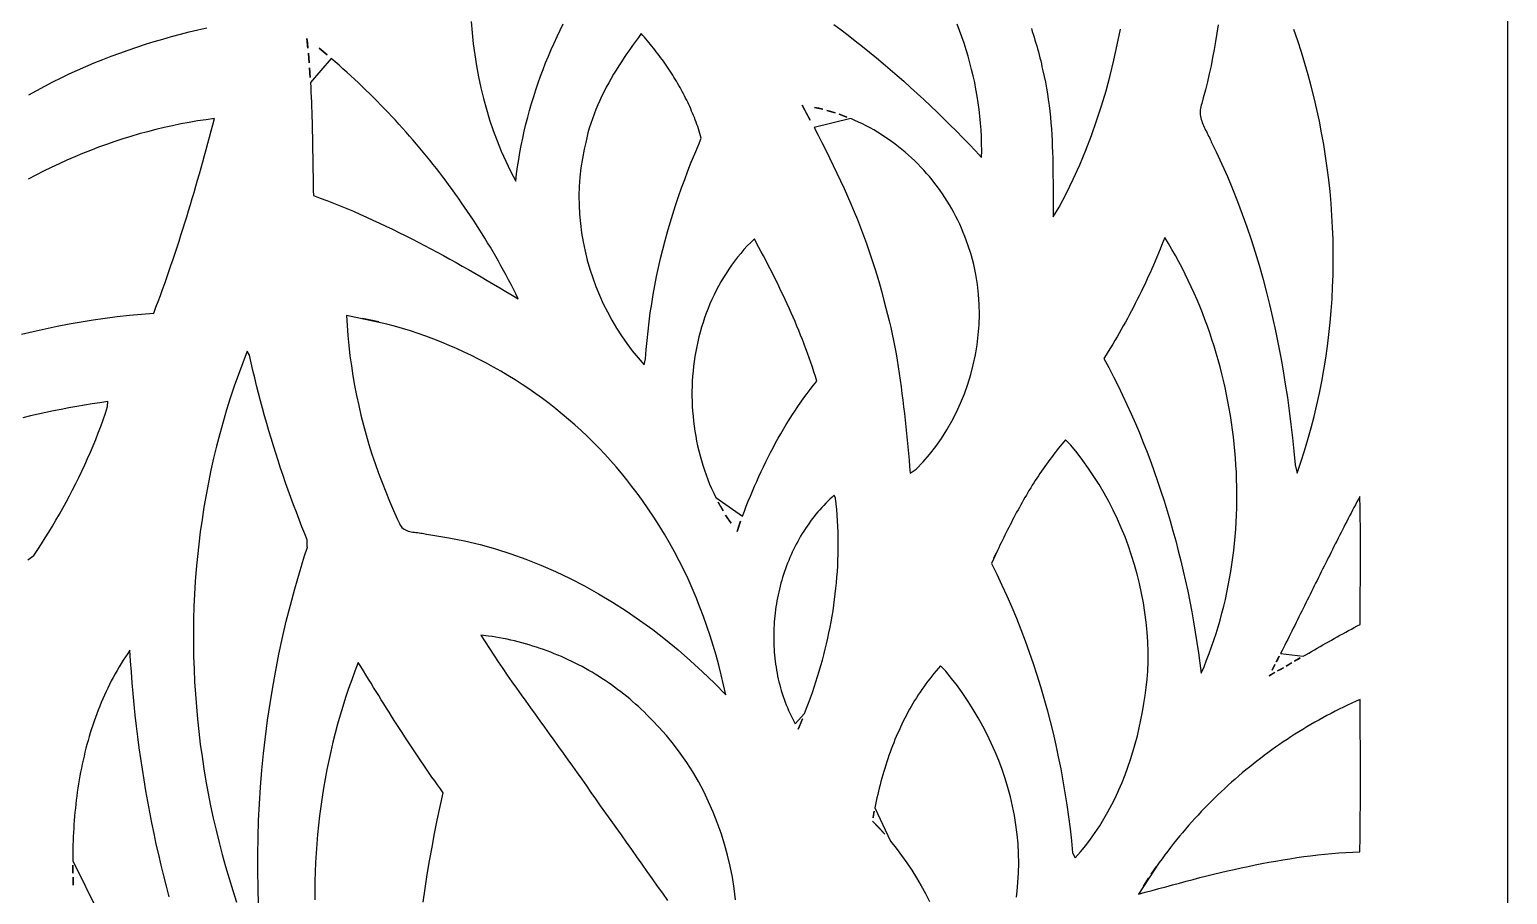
# Model space of a CAD drawing. Header units: metres. Extents: x -71 to 71, y -141 to 141.
# Drawn here: x -0.8 to 70.6, y -92.8 to -51 of the extents above; entities that cross this region are included whole.
import ezdxf

# ---------------------------------------------------------------- set-up
doc = ezdxf.new("R2010")
doc.units = ezdxf.units.M
doc.layers.add('HOLE', color=7, linetype='Continuous')
doc.layers.add('OUTER', color=7, linetype='Continuous')

msp = doc.modelspace()

# ---------------------------------------------------------------- linework, layer by layer
at = {"layer": 'HOLE'}
for points in [[(20.539, -50.658), (20.578, -51.196), (20.632, -51.732), (20.701, -52.266), (20.784, -52.797), (20.882, -53.326), (20.995, -53.851), (21.122, -54.373), (21.265, -54.89), (21.422, -55.403), (21.595, -55.911), (21.783, -56.413), (21.985, -56.909), (22.203, -57.399), (22.437, -57.883), (22.685, -58.359), (22.728, -58.012), (22.775, -57.665), (22.829, -57.32), (22.888, -56.976), (22.952, -56.634), (23.022, -56.293), (23.097, -55.953), (23.177, -55.615), (23.263, -55.278), (23.354, -54.943), (23.45, -54.61), (23.551, -54.278), (23.657, -53.948), (23.768, -53.62), (23.884, -53.294), (24.004, -52.969), (24.13, -52.647), (24.261, -52.327), (24.396, -52.008), (24.535, -51.692), (24.68, -51.378), (24.829, -51.067), (24.982, -50.757)], [(-0.838, -54.198), (-0.454, -53.979), (-0.066, -53.768), (0.324, -53.564), (0.718, -53.368), (1.115, -53.178), (1.515, -52.995), (1.917, -52.818), (2.322, -52.648), (2.73, -52.484), (3.139, -52.327), (3.551, -52.175), (3.965, -52.029), (4.381, -51.889), (4.799, -51.754), (5.218, -51.625), (5.638, -51.5), (6.06, -51.381), (6.483, -51.267), (6.907, -51.157), (7.332, -51.052), (7.758, -50.951)], [(38.052, -50.79), (38.4, -51.051), (38.746, -51.315), (39.09, -51.583), (39.431, -51.853), (39.77, -52.127), (40.107, -52.404), (40.441, -52.684), (40.774, -52.966), (41.104, -53.252), (41.431, -53.541), (41.757, -53.833), (42.08, -54.127), (42.401, -54.424), (42.72, -54.724), (43.037, -55.027), (43.351, -55.332), (43.663, -55.64), (43.974, -55.95), (44.281, -56.263), (44.587, -56.578), (44.891, -56.896), (45.192, -57.216), (45.195, -56.884), (45.192, -56.552), (45.181, -56.22), (45.164, -55.89), (45.14, -55.56), (45.109, -55.231), (45.071, -54.903), (45.027, -54.576), (44.976, -54.251), (44.919, -53.927), (44.856, -53.604), (44.786, -53.283), (44.71, -52.964), (44.628, -52.646), (44.539, -52.33), (44.445, -52.016), (44.345, -51.704), (44.239, -51.394), (44.127, -51.087), (44.009, -50.782)], [(47.593, -50.988), (47.637, -51.128), (47.681, -51.269), (47.725, -51.41), (47.769, -51.551), (47.811, -51.692), (47.853, -51.833), (47.894, -51.975), (47.934, -52.117), (47.973, -52.26), (48.009, -52.402), (48.044, -52.546), (48.077, -52.69), (48.108, -52.835), (48.152, -53.032), (48.216, -53.31), (48.273, -53.588), (48.325, -53.867), (48.372, -54.146), (48.414, -54.426), (48.452, -54.707), (48.485, -54.988), (48.514, -55.27), (48.539, -55.552), (48.561, -55.835), (48.579, -56.118), (48.595, -56.401), (48.607, -56.684), (48.617, -56.968), (48.625, -57.252), (48.631, -57.536), (48.636, -57.82), (48.639, -58.104), (48.641, -58.389), (48.642, -58.673), (48.642, -58.957), (48.642, -59.241), (48.642, -59.524), (48.643, -59.808), (48.643, -60.091), (48.938, -59.617), (49.289, -58.944), (49.619, -58.261), (49.93, -57.569), (50.222, -56.869), (50.495, -56.161), (50.748, -55.445), (50.984, -54.722), (51.201, -53.993), (51.401, -53.257), (51.582, -52.517), (51.747, -51.771), (51.894, -51.021)], [(56.622, -50.82), (56.562, -51.215), (56.497, -51.61), (56.428, -52.003), (56.353, -52.396), (56.273, -52.788), (56.188, -53.179), (56.098, -53.569), (56.003, -53.957), (55.902, -54.345), (55.826, -54.609), (55.797, -54.688), (55.775, -54.768), (55.76, -54.846), (55.751, -54.924), (55.748, -55.001), (55.75, -55.078), (55.757, -55.155), (55.768, -55.231), (55.784, -55.306), (55.804, -55.381), (55.827, -55.456), (55.853, -55.53), (55.881, -55.604), (55.912, -55.677), (55.945, -55.751), (55.979, -55.823), (56.014, -55.896), (56.05, -55.968), (56.086, -56.041), (56.122, -56.112), (56.158, -56.184), (56.193, -56.256), (56.226, -56.327), (56.258, -56.398), (56.288, -56.469), (56.523, -56.952), (56.799, -57.541), (57.063, -58.136), (57.315, -58.735), (57.556, -59.339), (57.786, -59.948), (58.004, -60.56), (58.212, -61.177), (58.41, -61.797), (58.597, -62.421), (58.774, -63.049), (58.942, -63.679), (59.1, -64.312), (59.249, -64.948), (59.389, -65.587), (59.52, -66.227), (59.642, -66.87), (59.756, -67.514), (59.863, -68.16), (59.961, -68.808), (60.052, -69.456), (60.135, -70.106), (60.212, -70.756), (60.282, -71.407), (60.345, -72.058), (60.429, -72.47), (60.616, -71.927), (60.791, -71.38), (60.956, -70.83), (61.111, -70.277), (61.254, -69.72), (61.388, -69.162), (61.511, -68.6), (61.623, -68.037), (61.725, -67.471), (61.817, -66.904), (61.898, -66.334), (61.969, -65.764), (62.029, -65.192), (62.08, -64.619), (62.12, -64.044), (62.149, -63.47), (62.169, -62.894), (62.178, -62.319), (62.178, -61.743), (62.167, -61.167), (62.146, -60.592), (62.115, -60.017), (62.074, -59.443), (62.023, -58.869), (61.962, -58.297), (61.891, -57.726), (61.81, -57.156), (61.719, -56.588), (61.618, -56.022), (61.508, -55.458), (61.388, -54.896), (61.258, -54.336), (61.118, -53.78), (60.968, -53.225), (60.809, -52.674), (60.64, -52.127), (60.462, -51.582), (60.273, -51.041)], [(-1.196, -65.751), (-0.623, -65.614), (-0.048, -65.485), (0.529, -65.365), (1.107, -65.254), (1.688, -65.153), (2.269, -65.061), (2.852, -64.978), (3.436, -64.905), (4.022, -64.841), (4.608, -64.786), (5.196, -64.742), (5.304, -64.454), (5.411, -64.166), (5.517, -63.877), (5.622, -63.588), (5.726, -63.299), (5.828, -63.008), (5.929, -62.718), (6.029, -62.427), (6.128, -62.135), (6.226, -61.843), (6.322, -61.551), (6.418, -61.258), (6.512, -60.965), (6.606, -60.672), (6.698, -60.378), (6.79, -60.084), (6.88, -59.789), (6.97, -59.494), (7.058, -59.199), (7.146, -58.904), (7.232, -58.608), (7.318, -58.312), (7.403, -58.015), (7.487, -57.719), (7.571, -57.422), (7.653, -57.124), (7.735, -56.827), (7.816, -56.529), (7.896, -56.232), (7.976, -55.934), (8.055, -55.635), (8.133, -55.337), (7.723, -55.393), (7.314, -55.455), (6.907, -55.524), (6.501, -55.601), (6.096, -55.684), (5.693, -55.773), (5.291, -55.87), (4.891, -55.973), (4.493, -56.082), (4.096, -56.198), (3.702, -56.321), (3.309, -56.449), (2.918, -56.585), (2.529, -56.726), (2.143, -56.874), (1.759, -57.028), (1.377, -57.188), (0.997, -57.354), (0.62, -57.526), (0.245, -57.704), (-0.127, -57.887), (-0.496, -58.077), (-0.863, -58.273)], [(10.264, -93.302), (10.238, -92.49), (10.225, -91.678), (10.225, -90.865), (10.238, -90.053), (10.265, -89.242), (10.304, -88.431), (10.356, -87.62), (10.421, -86.811), (10.5, -86.003), (10.591, -85.197), (10.696, -84.392), (10.814, -83.59), (10.945, -82.79), (11.089, -81.992), (11.247, -81.197), (11.417, -80.405), (11.601, -79.616), (11.798, -78.83), (12.008, -78.048), (12.232, -77.27), (12.468, -76.496), (12.617, -76.033), (12.617, -76.031), (12.617, -76.025), (12.616, -76.016), (12.616, -76.006), (12.616, -75.993), (12.616, -75.978), (12.615, -75.962), (12.615, -75.944), (12.614, -75.925), (12.614, -75.906), (12.614, -75.885), (12.613, -75.865), (12.613, -75.844), (12.612, -75.823), (12.612, -75.803), (12.611, -75.783), (12.611, -75.765), (12.611, -75.747), (12.61, -75.731), (12.61, -75.717), (12.61, -75.705), (12.609, -75.694), (12.609, -75.686), (12.609, -75.681), (12.609, -75.679), (12.496, -75.399), (12.357, -75.049), (12.22, -74.698), (12.085, -74.346), (11.952, -73.994), (11.822, -73.64), (11.694, -73.286), (11.569, -72.93), (11.445, -72.574), (11.325, -72.217), (11.206, -71.859), (11.09, -71.5), (10.977, -71.141), (10.866, -70.78), (10.758, -70.419), (10.652, -70.057), (10.549, -69.694), (10.449, -69.33), (10.351, -68.966), (10.256, -68.6), (10.163, -68.234), (10.074, -67.867), (9.987, -67.499), (9.903, -67.13), (9.822, -66.76), (9.714, -66.575), (9.494, -67.135), (9.284, -67.699), (9.084, -68.267), (8.894, -68.838), (8.714, -69.412), (8.544, -69.989), (8.383, -70.569), (8.232, -71.152), (8.091, -71.737), (7.959, -72.325), (7.837, -72.915), (7.725, -73.507), (7.622, -74.101), (7.529, -74.697), (7.445, -75.294), (7.371, -75.893), (7.306, -76.494), (7.251, -77.095), (7.205, -77.698), (7.168, -78.301), (7.141, -78.905), (7.123, -79.509), (7.114, -80.114), (7.114, -80.719), (7.124, -81.324), (7.143, -81.929), (7.171, -82.533), (7.208, -83.138), (7.254, -83.741), (7.309, -84.344), (7.373, -84.946), (7.446, -85.546), (7.528, -86.146), (7.619, -86.744), (7.719, -87.34), (7.828, -87.935), (7.945, -88.528), (8.072, -89.119), (8.207, -89.708), (8.35, -90.294), (8.503, -90.878), (8.664, -91.459), (8.834, -92.037), (9.012, -92.612), (9.199, -93.184)], [(-0.879, -76.656), (-0.589, -76.431), (-0.406, -76.152), (-0.225, -75.872), (-0.047, -75.59), (0.129, -75.306), (0.302, -75.02), (0.472, -74.732), (0.639, -74.443), (0.804, -74.152), (0.965, -73.859), (1.123, -73.564), (1.278, -73.267), (1.43, -72.969), (1.578, -72.669), (1.723, -72.367), (1.865, -72.063), (2.003, -71.757), (2.137, -71.45), (2.268, -71.141), (2.394, -70.83), (2.517, -70.518), (2.636, -70.203), (2.751, -69.887), (2.862, -69.569), (2.969, -69.25), (2.976, -69.004), (2.6, -69.059), (2.225, -69.118), (1.85, -69.18), (1.475, -69.244), (1.101, -69.312), (0.727, -69.384), (0.354, -69.458), (-0.019, -69.535), (-0.391, -69.616), (-0.762, -69.699), (-1.133, -69.786)], [(33.305, -93.07), (33.237, -92.524), (33.15, -91.98), (33.043, -91.441), (32.916, -90.906), (32.771, -90.376), (32.606, -89.853), (32.423, -89.336), (32.222, -88.828), (32.002, -88.328), (31.764, -87.838), (31.507, -87.358), (31.234, -86.888), (30.942, -86.431), (30.633, -85.986), (30.307, -85.555), (29.963, -85.138), (29.603, -84.736), (29.277, -84.398), (29.147, -84.262), (29.015, -84.128), (28.882, -83.996), (28.747, -83.866), (28.61, -83.738), (28.471, -83.613), (28.331, -83.489), (28.189, -83.368), (28.046, -83.248), (27.9, -83.131), (27.754, -83.016), (27.606, -82.903), (27.456, -82.793), (27.305, -82.684), (27.153, -82.578), (26.999, -82.474), (26.844, -82.372), (26.687, -82.272), (26.529, -82.175), (26.37, -82.08), (26.21, -81.987), (26.049, -81.896), (25.886, -81.807), (25.723, -81.721), (25.558, -81.637), (25.392, -81.556), (25.225, -81.476), (25.057, -81.399), (24.889, -81.324), (24.719, -81.252), (24.548, -81.182), (24.377, -81.114), (24.205, -81.048), (24.032, -80.985), (23.858, -80.925), (23.683, -80.866), (23.508, -80.81), (23.332, -80.757), (23.156, -80.705), (22.978, -80.657), (22.801, -80.61), (22.622, -80.566), (22.444, -80.525), (22.264, -80.486), (22.085, -80.449), (21.905, -80.415), (21.724, -80.383), (21.543, -80.354), (21.362, -80.327), (20.999, -80.281), (20.999, -80.281), (21.206, -80.608), (21.416, -80.933), (21.629, -81.256), (21.843, -81.577), (22.06, -81.898), (22.278, -82.216), (22.498, -82.534), (22.719, -82.85), (22.942, -83.166), (23.166, -83.481), (23.391, -83.795), (23.617, -84.108), (23.843, -84.421), (24.069, -84.734), (24.296, -85.047), (24.523, -85.36), (24.75, -85.673), (24.976, -85.986), (25.202, -86.299), (25.427, -86.614), (25.651, -86.928), (25.874, -87.244), (26.096, -87.561), (26.317, -87.878), (26.536, -88.197), (26.767, -88.529), (27.02, -88.879), (27.271, -89.23), (27.523, -89.581), (27.773, -89.933), (28.023, -90.285), (28.273, -90.637), (28.523, -90.99), (28.772, -91.343), (29.022, -91.696), (29.271, -92.048), (29.521, -92.401), (29.771, -92.753), (30.021, -93.105)], [(5.938, -92.921), (5.806, -92.413), (5.678, -91.905), (5.555, -91.395), (5.436, -90.884), (5.321, -90.372), (5.211, -89.859), (5.106, -89.345), (5.005, -88.83), (4.909, -88.314), (4.817, -87.797), (4.73, -87.279), (4.648, -86.76), (4.57, -86.241), (4.497, -85.721), (4.428, -85.2), (4.364, -84.678), (4.305, -84.156), (4.25, -83.633), (4.2, -83.109), (4.155, -82.585), (4.114, -82.06), (4.078, -81.535), (4.047, -81.01), (3.937, -81.169), (3.829, -81.33), (3.724, -81.492), (3.622, -81.656), (3.522, -81.821), (3.424, -81.987), (3.329, -82.155), (3.237, -82.324), (3.147, -82.495), (3.059, -82.667), (2.974, -82.84), (2.892, -83.014), (2.811, -83.189), (2.733, -83.366), (2.657, -83.543), (2.584, -83.722), (2.513, -83.902), (2.444, -84.083), (2.377, -84.264), (2.312, -84.447), (2.25, -84.631), (2.19, -84.815), (2.132, -85), (2.076, -85.187), (2.022, -85.374), (1.971, -85.561), (1.921, -85.75), (1.873, -85.939), (1.828, -86.129), (1.784, -86.319), (1.743, -86.51), (1.703, -86.702), (1.665, -86.894), (1.63, -87.086), (1.596, -87.279), (1.564, -87.473), (1.534, -87.667), (1.505, -87.861), (1.479, -88.056), (1.454, -88.251), (1.431, -88.446), (1.41, -88.641), (1.391, -88.837), (1.373, -89.033), (1.357, -89.229), (1.342, -89.425), (1.329, -89.621), (1.318, -89.818), (1.309, -90.014), (1.301, -90.21), (1.294, -90.407), (1.289, -90.603), (1.286, -90.799), (1.284, -90.995), (1.284, -91.191), (2.523, -93.693)], [(18.206, -93.177), (18.304, -92.513), (18.409, -91.851), (18.52, -91.189), (18.639, -90.529), (18.764, -89.87), (18.896, -89.212), (19.035, -88.556), (19.181, -87.901), (19.044, -87.71), (18.908, -87.519), (18.773, -87.328), (18.638, -87.136), (18.504, -86.943), (18.371, -86.75), (18.238, -86.556), (18.106, -86.362), (17.975, -86.168), (17.844, -85.973), (17.713, -85.778), (17.584, -85.582), (17.455, -85.386), (17.326, -85.19), (17.198, -84.993), (17.07, -84.796), (16.943, -84.598), (16.817, -84.4), (16.69, -84.202), (16.565, -84.004), (16.439, -83.805), (16.314, -83.606), (16.189, -83.407), (16.065, -83.207), (15.941, -83.008), (15.817, -82.808), (15.694, -82.608), (15.571, -82.408), (15.448, -82.207), (15.325, -82.007), (15.203, -81.806), (15.08, -81.605), (14.917, -82.023), (14.761, -82.445), (14.611, -82.869), (14.467, -83.295), (14.331, -83.723), (14.201, -84.154), (14.077, -84.587), (13.96, -85.022), (13.85, -85.459), (13.747, -85.898), (13.649, -86.338), (13.559, -86.78), (13.475, -87.224), (13.398, -87.669), (13.327, -88.115), (13.262, -88.562), (13.205, -89.01), (13.154, -89.46), (13.109, -89.91), (13.071, -90.36), (13.039, -90.812), (13.014, -91.264), (12.995, -91.716), (12.983, -92.169), (12.977, -92.621), (12.978, -93.074)], [(46.882, -92.936), (46.908, -92.654), (46.947, -92.224), (46.974, -91.757), (46.983, -91.292), (46.974, -90.828), (46.949, -90.365), (46.906, -89.905), (46.848, -89.447), (46.773, -88.992), (46.684, -88.541), (46.579, -88.092), (46.459, -87.648), (46.325, -87.207), (46.177, -86.772), (46.015, -86.341), (45.841, -85.915), (45.653, -85.495), (45.453, -85.081), (45.242, -84.673), (45.019, -84.272), (44.784, -83.877), (44.539, -83.49), (44.283, -83.111), (44.018, -82.74), (43.743, -82.377), (43.458, -82.023), (43.203, -81.77), (43.095, -81.89), (42.99, -82.012), (42.887, -82.135), (42.785, -82.26), (42.685, -82.387), (42.588, -82.514), (42.492, -82.644), (42.397, -82.774), (42.305, -82.906), (42.215, -83.04), (42.126, -83.175), (42.039, -83.311), (41.954, -83.448), (41.871, -83.586), (41.79, -83.726), (41.71, -83.867), (41.632, -84.009), (41.556, -84.152), (41.481, -84.296), (41.408, -84.441), (41.337, -84.587), (41.268, -84.735), (41.2, -84.883), (41.134, -85.032), (41.069, -85.181), (41.006, -85.332), (40.945, -85.483), (40.885, -85.635), (40.827, -85.788), (40.77, -85.942), (40.715, -86.096), (40.662, -86.251), (40.61, -86.406), (40.559, -86.562), (40.51, -86.719), (40.463, -86.876), (40.417, -87.033), (40.372, -87.191), (40.329, -87.35), (40.287, -87.508), (40.247, -87.667), (40.208, -87.827), (40.171, -87.986), (40.135, -88.146), (40.1, -88.306), (40.067, -88.466), (40.035, -88.626), (40.792, -90.235), (40.792, -90.235), (41.063, -90.574), (41.324, -90.921), (41.575, -91.276), (41.816, -91.638), (42.047, -92.007), (42.268, -92.383), (42.48, -92.765), (42.681, -93.153)]]:
    msp.add_lwpolyline(points, dxfattribs=at)
for points in [[(28.747, -51.236), (28.607, -51.426), (28.468, -51.617), (28.329, -51.809), (28.193, -52.003), (28.057, -52.199), (27.924, -52.396), (27.792, -52.594), (27.663, -52.794), (27.537, -52.996), (27.413, -53.2), (27.293, -53.405), (27.175, -53.612), (27.061, -53.821), (26.951, -54.032), (26.846, -54.246), (26.744, -54.461), (26.647, -54.678), (26.554, -54.898), (26.467, -55.12), (26.385, -55.344), (26.309, -55.571), (26.238, -55.8), (26.173, -56.031), (26.115, -56.265), (26.063, -56.502), (25.994, -56.823), (25.903, -57.268), (25.833, -57.715), (25.782, -58.164), (25.75, -58.614), (25.737, -59.064), (25.742, -59.514), (25.765, -59.963), (25.806, -60.411), (25.865, -60.856), (25.94, -61.299), (26.032, -61.739), (26.141, -62.176), (26.265, -62.607), (26.405, -63.034), (26.561, -63.455), (26.731, -63.871), (26.916, -64.279), (27.116, -64.68), (27.329, -65.073), (27.556, -65.458), (27.796, -65.834), (28.049, -66.2), (28.315, -66.555), (28.593, -66.9), (28.883, -67.233), (28.961, -66.941), (28.992, -66.494), (29.03, -66.049), (29.075, -65.604), (29.127, -65.161), (29.186, -64.719), (29.252, -64.278), (29.325, -63.839), (29.404, -63.401), (29.49, -62.964), (29.583, -62.529), (29.681, -62.096), (29.787, -61.664), (29.898, -61.234), (30.016, -60.805), (30.139, -60.379), (30.269, -59.954), (30.405, -59.531), (30.546, -59.11), (30.693, -58.692), (30.846, -58.275), (31.004, -57.861), (31.167, -57.448), (31.336, -57.038), (31.511, -56.631), (31.647, -56.284), (31.615, -56.172), (31.582, -56.061), (31.547, -55.95), (31.511, -55.839), (31.474, -55.729), (31.436, -55.62), (31.397, -55.511), (31.356, -55.403), (31.315, -55.295), (31.272, -55.187), (31.228, -55.08), (31.183, -54.974), (31.137, -54.868), (31.09, -54.762), (31.042, -54.657), (30.993, -54.553), (30.942, -54.449), (30.891, -54.346), (30.839, -54.243), (30.786, -54.14), (30.732, -54.039), (30.677, -53.937), (30.621, -53.836), (30.564, -53.736), (30.507, -53.636), (30.448, -53.537), (30.389, -53.439), (30.328, -53.34), (30.267, -53.243), (30.205, -53.146), (30.143, -53.049), (30.079, -52.953), (30.015, -52.858), (29.95, -52.763), (29.884, -52.669), (29.818, -52.575), (29.751, -52.482), (29.683, -52.389), (29.615, -52.297), (29.545, -52.205), (29.476, -52.114), (29.405, -52.024), (29.334, -51.934), (29.263, -51.845), (29.191, -51.756), (29.118, -51.668), (29.045, -51.58), (28.971, -51.493), (28.897, -51.407), (28.822, -51.321), (28.747, -51.236)], [(12.598, -51.468), (12.623, -51.705), (12.646, -51.941), (12.598, -51.468)], [(13.574, -52.267), (13.381, -52.104), (13.186, -51.943), (13.574, -52.267)], [(12.668, -52.178), (12.688, -52.414), (12.706, -52.651), (12.668, -52.178)], [(12.768, -53.598), (12.78, -53.835), (12.792, -54.072), (12.802, -54.309), (12.812, -54.546), (12.82, -54.783), (12.828, -55.021), (12.835, -55.258), (12.842, -55.495), (12.848, -55.732), (12.854, -55.97), (12.859, -56.207), (12.863, -56.444), (12.868, -56.682), (12.872, -56.919), (12.876, -57.157), (12.88, -57.394), (12.883, -57.631), (12.887, -57.869), (12.891, -58.106), (12.895, -58.344), (12.9, -58.581), (12.905, -58.819), (12.91, -59.056), (13.234, -59.176), (13.558, -59.298), (13.88, -59.423), (14.201, -59.552), (14.521, -59.684), (14.839, -59.818), (15.157, -59.956), (15.473, -60.096), (15.788, -60.238), (16.103, -60.383), (16.416, -60.531), (16.728, -60.681), (17.039, -60.833), (17.35, -60.988), (17.659, -61.145), (17.967, -61.303), (18.275, -61.464), (18.582, -61.626), (18.888, -61.79), (19.193, -61.956), (19.498, -62.123), (19.801, -62.292), (20.104, -62.462), (20.407, -62.633), (20.709, -62.806), (21.01, -62.98), (21.31, -63.155), (21.61, -63.33), (21.91, -63.507), (22.209, -63.684), (22.507, -63.862), (22.805, -64.041), (22.691, -63.81), (22.576, -63.58), (22.458, -63.352), (22.339, -63.124), (22.218, -62.897), (22.096, -62.671), (21.972, -62.446), (21.846, -62.222), (21.719, -61.999), (21.59, -61.777), (21.46, -61.556), (21.328, -61.336), (21.194, -61.117), (21.059, -60.898), (20.923, -60.681), (20.784, -60.465), (20.645, -60.25), (20.504, -60.037), (20.361, -59.824), (20.217, -59.612), (20.071, -59.401), (19.924, -59.191), (19.776, -58.983), (19.626, -58.775), (19.474, -58.569), (19.322, -58.364), (19.167, -58.16), (19.012, -57.957), (18.855, -57.755), (18.697, -57.554), (18.537, -57.354), (18.376, -57.156), (18.214, -56.959), (18.051, -56.763), (17.886, -56.568), (17.72, -56.374), (17.552, -56.181), (17.384, -55.99), (17.214, -55.8), (17.043, -55.611), (16.87, -55.424), (16.697, -55.237), (16.522, -55.052), (16.346, -54.868), (16.169, -54.686), (15.991, -54.504), (15.812, -54.324), (15.631, -54.146), (15.449, -53.968), (15.267, -53.792), (15.083, -53.617), (14.898, -53.444), (14.712, -53.272), (14.525, -53.101), (14.337, -52.931), (14.147, -52.763), (13.957, -52.596), (13.766, -52.431), (12.768, -53.598)], [(12.724, -52.888), (12.74, -53.124), (12.754, -53.361), (12.724, -52.888)], [(36.517, -54.699), (36.713, -55.056), (36.907, -55.415), (36.517, -54.699)], [(37.519, -54.89), (37.32, -54.843), (37.121, -54.8), (37.519, -54.89)], [(38.108, -55.059), (37.913, -54.998), (37.716, -54.942), (38.108, -55.059)], [(37.099, -55.776), (37.289, -56.137), (37.477, -56.5), (37.662, -56.865), (37.845, -57.231), (38.025, -57.599), (38.202, -57.968), (38.375, -58.339), (38.545, -58.712), (38.712, -59.086), (38.875, -59.462), (39.034, -59.84), (39.189, -60.219), (39.339, -60.601), (39.485, -60.984), (39.627, -61.369), (39.764, -61.756), (39.895, -62.145), (40.022, -62.537), (40.143, -62.93), (40.258, -63.325), (40.368, -63.723), (40.472, -64.123), (40.566, -64.488), (40.649, -64.801), (40.726, -65.114), (40.8, -65.429), (40.869, -65.744), (40.935, -66.06), (40.997, -66.377), (41.055, -66.694), (41.111, -67.012), (41.163, -67.331), (41.212, -67.65), (41.258, -67.97), (41.302, -68.29), (41.344, -68.611), (41.384, -68.932), (41.422, -69.253), (41.458, -69.574), (41.493, -69.896), (41.527, -70.218), (41.559, -70.54), (41.591, -70.862), (41.623, -71.184), (41.654, -71.506), (41.684, -71.828), (41.715, -72.149), (41.746, -72.471), (42.03, -72.27), (42.362, -71.922), (42.676, -71.558), (42.972, -71.178), (43.251, -70.784), (43.511, -70.376), (43.753, -69.956), (43.975, -69.524), (44.178, -69.082), (44.362, -68.631), (44.525, -68.171), (44.668, -67.704), (44.79, -67.231), (44.892, -66.753), (44.972, -66.27), (45.031, -65.785), (45.067, -65.297), (45.082, -64.808), (45.073, -64.319), (45.042, -63.831), (44.988, -63.345), (44.91, -62.863), (44.808, -62.384), (44.682, -61.91), (44.531, -61.443), (44.377, -61.034), (44.3, -60.835), (44.218, -60.639), (44.131, -60.445), (44.041, -60.253), (43.947, -60.063), (43.849, -59.876), (43.747, -59.691), (43.642, -59.509), (43.532, -59.329), (43.419, -59.151), (43.303, -58.977), (43.183, -58.805), (43.059, -58.635), (42.932, -58.468), (42.802, -58.304), (42.669, -58.143), (42.533, -57.985), (42.393, -57.83), (42.25, -57.678), (42.105, -57.529), (41.957, -57.383), (41.805, -57.24), (41.652, -57.1), (41.495, -56.964), (41.336, -56.831), (41.174, -56.701), (41.01, -56.574), (40.844, -56.452), (40.675, -56.332), (40.504, -56.216), (40.331, -56.104), (40.155, -55.996), (39.978, -55.891), (39.799, -55.79), (39.617, -55.693), (39.434, -55.599), (39.25, -55.51), (39.063, -55.425), (38.875, -55.343), (37.099, -55.776)], [(38.685, -55.266), (38.494, -55.193), (38.302, -55.124), (38.685, -55.266)], [(33.638, -74.541), (33.73, -74.298), (33.824, -74.057), (33.92, -73.815), (34.018, -73.575), (34.118, -73.336), (34.22, -73.097), (34.324, -72.86), (34.43, -72.624), (34.539, -72.389), (34.649, -72.155), (34.762, -71.922), (34.877, -71.691), (34.995, -71.461), (35.115, -71.233), (35.238, -71.006), (35.363, -70.78), (35.49, -70.557), (35.62, -70.334), (35.753, -70.114), (35.888, -69.895), (36.026, -69.678), (36.166, -69.463), (36.31, -69.25), (36.456, -69.039), (36.605, -68.83), (36.757, -68.623), (36.912, -68.419), (37.07, -68.216), (37.23, -68.016), (37.161, -67.79), (37.09, -67.566), (37.016, -67.342), (36.94, -67.119), (36.863, -66.896), (36.783, -66.675), (36.702, -66.454), (36.618, -66.234), (36.533, -66.015), (36.446, -65.797), (36.358, -65.579), (36.268, -65.362), (36.176, -65.146), (36.083, -64.93), (35.989, -64.715), (35.893, -64.501), (35.795, -64.287), (35.697, -64.074), (35.597, -63.862), (35.496, -63.65), (35.394, -63.439), (35.291, -63.228), (35.186, -63.018), (35.081, -62.808), (34.975, -62.599), (34.868, -62.391), (34.76, -62.182), (34.652, -61.975), (34.542, -61.768), (34.433, -61.561), (34.322, -61.354), (34.211, -61.148), (34.039, -61.318), (33.872, -61.492), (33.711, -61.669), (33.554, -61.851), (33.402, -62.036), (33.255, -62.225), (33.114, -62.418), (32.977, -62.613), (32.846, -62.813), (32.719, -63.015), (32.598, -63.221), (32.482, -63.429), (32.371, -63.64), (32.264, -63.854), (32.163, -64.071), (32.067, -64.29), (31.976, -64.511), (31.89, -64.734), (31.809, -64.96), (31.733, -65.187), (31.662, -65.417), (31.596, -65.648), (31.536, -65.88), (31.48, -66.114), (31.429, -66.35), (31.383, -66.586), (31.343, -66.824), (31.307, -67.063), (31.277, -67.302), (31.251, -67.542), (31.231, -67.783), (31.215, -68.025), (31.205, -68.266), (31.199, -68.508), (31.199, -68.75), (31.204, -68.993), (31.213, -69.235), (31.228, -69.476), (31.248, -69.718), (31.273, -69.958), (31.302, -70.199), (31.337, -70.438), (31.377, -70.677), (31.422, -70.914), (31.472, -71.151), (31.527, -71.386), (31.587, -71.62), (31.652, -71.853), (31.722, -72.084), (31.797, -72.313), (31.877, -72.54), (31.962, -72.766), (32.052, -72.989), (32.147, -73.21), (32.247, -73.429), (32.352, -73.645), (33.638, -74.541)], [(54.037, -61.078), (53.963, -61.27), (53.888, -61.461), (53.811, -61.652), (53.734, -61.843), (53.655, -62.033), (53.575, -62.222), (53.494, -62.411), (53.411, -62.599), (53.328, -62.786), (53.243, -62.973), (53.157, -63.159), (53.07, -63.345), (52.982, -63.53), (52.892, -63.714), (52.802, -63.898), (52.71, -64.081), (52.617, -64.264), (52.523, -64.446), (52.428, -64.627), (52.332, -64.808), (52.235, -64.988), (52.137, -65.168), (52.037, -65.347), (51.937, -65.525), (51.835, -65.703), (51.733, -65.88), (51.629, -66.056), (51.525, -66.232), (51.419, -66.407), (51.312, -66.581), (51.205, -66.755), (51.096, -66.928), (51.331, -67.367), (51.561, -67.808), (51.784, -68.253), (52.001, -68.701), (52.213, -69.152), (52.418, -69.605), (52.618, -70.062), (52.811, -70.521), (52.999, -70.983), (53.182, -71.448), (53.358, -71.915), (53.529, -72.384), (53.694, -72.856), (53.854, -73.33), (54.007, -73.805), (54.156, -74.283), (54.299, -74.763), (54.436, -75.245), (54.568, -75.728), (54.694, -76.213), (54.815, -76.7), (54.931, -77.188), (55.042, -77.677), (55.147, -78.168), (55.247, -78.66), (55.341, -79.153), (55.431, -79.647), (55.515, -80.142), (55.594, -80.637), (55.669, -81.134), (55.738, -81.631), (55.802, -82.129), (55.935, -81.814), (56.062, -81.497), (56.184, -81.178), (56.301, -80.856), (56.412, -80.533), (56.518, -80.209), (56.618, -79.882), (56.713, -79.554), (56.802, -79.224), (56.887, -78.892), (56.966, -78.559), (57.039, -78.225), (57.107, -77.89), (57.17, -77.553), (57.228, -77.216), (57.281, -76.877), (57.328, -76.537), (57.37, -76.197), (57.408, -75.856), (57.439, -75.514), (57.466, -75.172), (57.488, -74.829), (57.504, -74.485), (57.516, -74.142), (57.522, -73.798), (57.524, -73.454), (57.52, -73.11), (57.511, -72.765), (57.498, -72.421), (57.479, -72.077), (57.456, -71.734), (57.427, -71.39), (57.394, -71.047), (57.356, -70.705), (57.313, -70.363), (57.265, -70.022), (57.212, -69.682), (57.155, -69.342), (57.093, -69.003), (57.025, -68.666), (56.954, -68.329), (56.877, -67.994), (56.796, -67.659), (56.71, -67.327), (56.619, -66.995), (56.524, -66.665), (56.424, -66.337), (56.32, -66.01), (56.211, -65.685), (56.097, -65.362), (55.979, -65.041), (55.856, -64.722), (55.729, -64.405), (55.597, -64.09), (55.461, -63.777), (55.32, -63.467), (55.175, -63.159), (55.026, -62.853), (54.872, -62.55), (54.713, -62.25), (54.551, -61.953), (54.384, -61.658), (54.212, -61.366), (54.037, -61.078)], [(14.509, -64.844), (14.537, -65.332), (14.574, -65.819), (14.62, -66.305), (14.677, -66.79), (14.742, -67.274), (14.817, -67.756), (14.902, -68.236), (14.995, -68.715), (15.097, -69.192), (15.208, -69.667), (15.328, -70.139), (15.457, -70.609), (15.594, -71.076), (15.739, -71.541), (15.893, -72.003), (16.054, -72.461), (16.224, -72.917), (16.401, -73.368), (16.587, -73.817), (16.78, -74.261), (16.98, -74.702), (17.067, -74.9), (17.101, -74.971), (17.142, -75.033), (17.188, -75.087), (17.24, -75.134), (17.297, -75.173), (17.358, -75.207), (17.423, -75.235), (17.491, -75.258), (17.562, -75.278), (17.635, -75.293), (17.711, -75.306), (17.787, -75.317), (17.864, -75.327), (17.941, -75.335), (18.018, -75.344), (18.094, -75.353), (18.169, -75.363), (18.242, -75.376), (18.312, -75.39), (18.38, -75.409), (18.68, -75.457), (19.448, -75.58), (20.209, -75.732), (20.963, -75.912), (21.71, -76.12), (22.448, -76.355), (23.178, -76.615), (23.9, -76.902), (24.612, -77.212), (25.314, -77.547), (26.006, -77.905), (26.688, -78.286), (27.359, -78.688), (28.018, -79.112), (28.666, -79.555), (29.301, -80.019), (29.924, -80.501), (30.534, -81.001), (31.13, -81.519), (31.712, -82.053), (32.28, -82.603), (32.833, -83.169), (32.729, -82.687), (32.616, -82.208), (32.495, -81.73), (32.365, -81.255), (32.226, -80.783), (32.079, -80.314), (31.922, -79.847), (31.758, -79.385), (31.584, -78.926), (31.401, -78.47), (31.21, -78.019), (31.01, -77.572), (30.8, -77.13), (30.582, -76.693), (30.355, -76.26), (30.119, -75.833), (29.874, -75.412), (29.619, -74.996), (29.356, -74.586), (29.083, -74.182), (28.801, -73.785), (28.546, -73.432), (28.301, -73.104), (28.05, -72.782), (27.793, -72.465), (27.531, -72.154), (27.263, -71.848), (26.99, -71.548), (26.711, -71.253), (26.427, -70.964), (26.137, -70.681), (25.843, -70.403), (25.544, -70.132), (25.24, -69.866), (24.931, -69.606), (24.618, -69.353), (24.301, -69.105), (23.979, -68.863), (23.653, -68.627), (23.323, -68.398), (22.989, -68.174), (22.652, -67.957), (22.31, -67.746), (21.965, -67.542), (21.617, -67.343), (21.265, -67.152), (20.911, -66.966), (20.553, -66.787), (20.192, -66.615), (19.828, -66.449), (19.462, -66.29), (19.093, -66.138), (18.722, -65.992), (18.348, -65.853), (17.972, -65.721), (17.594, -65.595), (17.214, -65.477), (16.832, -65.365), (16.449, -65.261), (14.509, -64.844)], [(16.064, -65.163), (15.677, -65.073), (15.289, -64.989), (16.064, -65.163)], [(45.669, -76.818), (45.926, -77.339), (46.174, -77.864), (46.414, -78.394), (46.646, -78.928), (46.869, -79.465), (47.084, -80.007), (47.291, -80.552), (47.489, -81.1), (47.679, -81.651), (47.86, -82.206), (48.033, -82.764), (48.198, -83.324), (48.354, -83.888), (48.503, -84.453), (48.642, -85.021), (48.774, -85.592), (48.897, -86.164), (49.012, -86.738), (49.118, -87.315), (49.216, -87.892), (49.306, -88.472), (49.388, -89.052), (49.461, -89.634), (49.526, -90.217), (49.582, -90.801), (49.718, -91.036), (49.974, -90.742), (50.22, -90.44), (50.455, -90.13), (50.68, -89.812), (50.895, -89.486), (51.099, -89.154), (51.294, -88.815), (51.478, -88.47), (51.653, -88.119), (51.818, -87.763), (51.974, -87.401), (52.12, -87.035), (52.257, -86.665), (52.385, -86.29), (52.504, -85.912), (52.613, -85.531), (52.714, -85.147), (52.806, -84.761), (52.89, -84.373), (52.965, -83.983), (53.031, -83.592), (53.09, -83.2), (53.14, -82.807), (53.182, -82.415), (53.216, -82.022), (53.232, -81.562), (53.231, -81.086), (53.215, -80.61), (53.184, -80.136), (53.139, -79.664), (53.08, -79.193), (53.007, -78.725), (52.92, -78.259), (52.819, -77.797), (52.705, -77.338), (52.578, -76.882), (52.437, -76.431), (52.284, -75.985), (52.118, -75.543), (51.939, -75.107), (51.748, -74.677), (51.545, -74.252), (51.33, -73.834), (51.104, -73.422), (50.866, -73.018), (50.616, -72.621), (50.356, -72.232), (50.084, -71.852), (49.802, -71.48), (49.509, -71.117), (49.249, -70.853), (49.159, -70.956), (49.071, -71.06), (48.984, -71.165), (48.897, -71.27), (48.812, -71.377), (48.727, -71.483), (48.644, -71.591), (48.561, -71.7), (48.48, -71.809), (48.399, -71.918), (48.319, -72.029), (48.24, -72.14), (48.162, -72.252), (48.085, -72.364), (48.008, -72.477), (47.933, -72.59), (47.858, -72.704), (47.784, -72.819), (47.71, -72.934), (47.638, -73.05), (47.566, -73.166), (47.495, -73.283), (47.425, -73.4), (47.355, -73.518), (47.286, -73.636), (47.217, -73.755), (47.149, -73.874), (47.082, -73.993), (47.016, -74.113), (46.95, -74.233), (46.884, -74.354), (46.819, -74.475), (46.755, -74.596), (46.691, -74.717), (46.628, -74.839), (46.565, -74.961), (46.503, -75.084), (46.441, -75.206), (46.379, -75.329), (46.318, -75.453), (46.257, -75.576), (46.197, -75.699), (46.137, -75.823), (46.078, -75.947), (46.018, -76.071), (45.96, -76.195), (45.669, -76.818)], [(36.639, -84.07), (36.738, -83.817), (36.833, -83.564), (36.926, -83.309), (37.016, -83.053), (37.103, -82.796), (37.188, -82.538), (37.27, -82.278), (37.348, -82.018), (37.424, -81.757), (37.497, -81.495), (37.567, -81.232), (37.634, -80.969), (37.697, -80.704), (37.758, -80.439), (37.815, -80.173), (37.869, -79.906), (37.92, -79.639), (37.967, -79.371), (38.012, -79.103), (38.053, -78.834), (38.09, -78.564), (38.124, -78.294), (38.154, -78.024), (38.181, -77.753), (38.204, -77.482), (38.224, -77.211), (38.24, -76.939), (38.252, -76.667), (38.261, -76.395), (38.266, -76.123), (38.267, -75.851), (38.264, -75.578), (38.257, -75.306), (38.246, -75.034), (38.232, -74.761), (38.213, -74.489), (38.19, -74.217), (38.163, -73.945), (38.132, -73.673), (38.073, -73.523), (37.967, -73.619), (37.863, -73.716), (37.76, -73.815), (37.66, -73.916), (37.561, -74.019), (37.464, -74.123), (37.369, -74.23), (37.276, -74.338), (37.184, -74.448), (37.095, -74.56), (37.007, -74.673), (36.922, -74.788), (36.838, -74.904), (36.756, -75.022), (36.676, -75.141), (36.598, -75.262), (36.522, -75.384), (36.448, -75.508), (36.376, -75.633), (36.306, -75.759), (36.238, -75.886), (36.172, -76.015), (36.108, -76.144), (36.045, -76.275), (35.985, -76.407), (35.927, -76.54), (35.871, -76.674), (35.817, -76.809), (35.765, -76.945), (35.715, -77.081), (35.667, -77.219), (35.621, -77.357), (35.577, -77.497), (35.535, -77.636), (35.496, -77.777), (35.458, -77.918), (35.423, -78.06), (35.389, -78.202), (35.358, -78.345), (35.329, -78.489), (35.302, -78.633), (35.277, -78.777), (35.254, -78.922), (35.233, -79.067), (35.215, -79.212), (35.199, -79.357), (35.184, -79.503), (35.172, -79.649), (35.163, -79.795), (35.155, -79.941), (35.15, -80.088), (35.146, -80.234), (35.145, -80.38), (35.147, -80.527), (35.15, -80.673), (35.156, -80.819), (35.164, -80.965), (35.174, -81.11), (35.187, -81.256), (35.201, -81.401), (35.218, -81.545), (35.238, -81.69), (35.259, -81.834), (35.283, -81.977), (35.309, -82.12), (35.338, -82.263), (35.369, -82.405), (35.402, -82.546), (35.437, -82.687), (35.475, -82.827), (35.515, -82.966), (35.558, -83.105), (35.603, -83.243), (35.65, -83.38), (35.7, -83.516), (35.752, -83.651), (35.806, -83.785), (35.863, -83.918), (35.923, -84.05), (35.984, -84.182), (36.048, -84.312), (36.115, -84.44), (36.184, -84.568), (36.639, -84.07)], [(32.462, -73.859), (32.578, -74.07), (32.698, -74.278), (32.462, -73.859)], [(60.723, -81.307), (60.859, -81.228), (60.996, -81.149), (61.132, -81.07), (61.269, -80.992), (61.405, -80.913), (61.542, -80.834), (61.679, -80.756), (61.816, -80.678), (61.953, -80.6), (62.09, -80.522), (62.228, -80.445), (62.365, -80.368), (62.503, -80.292), (62.641, -80.215), (62.779, -80.14), (62.918, -80.065), (63.056, -79.99), (63.195, -79.916), (63.335, -79.842), (63.474, -79.769), (63.475, -79.576), (63.477, -79.383), (63.478, -79.189), (63.479, -78.996), (63.48, -78.803), (63.482, -78.61), (63.483, -78.417), (63.485, -78.223), (63.486, -78.03), (63.487, -77.837), (63.488, -77.644), (63.49, -77.451), (63.49, -77.257), (63.491, -77.064), (63.492, -76.871), (63.493, -76.678), (63.493, -76.485), (63.493, -76.291), (63.493, -76.098), (63.493, -75.905), (63.492, -75.712), (63.491, -75.519), (63.49, -75.326), (63.489, -75.132), (63.487, -74.939), (63.485, -74.746), (63.482, -74.553), (63.479, -74.36), (63.476, -74.166), (63.472, -73.973), (63.468, -73.78), (63.463, -73.587), (63.392, -73.721), (63.321, -73.854), (63.25, -73.989), (63.179, -74.123), (63.109, -74.257), (63.039, -74.391), (62.969, -74.526), (62.899, -74.66), (62.83, -74.795), (62.76, -74.93), (62.691, -75.065), (62.622, -75.199), (62.553, -75.335), (62.484, -75.47), (62.415, -75.605), (62.347, -75.74), (62.278, -75.875), (62.21, -76.011), (62.142, -76.146), (62.074, -76.282), (62.006, -76.417), (61.938, -76.553), (61.87, -76.689), (61.802, -76.824), (61.734, -76.96), (61.667, -77.096), (61.599, -77.232), (61.532, -77.367), (61.464, -77.503), (61.397, -77.639), (61.329, -77.775), (61.262, -77.911), (61.194, -78.047), (61.127, -78.183), (61.06, -78.319), (60.992, -78.455), (60.925, -78.591), (60.858, -78.727), (60.79, -78.863), (60.723, -78.998), (60.655, -79.134), (60.588, -79.27), (60.52, -79.406), (60.453, -79.542), (60.385, -79.678), (60.317, -79.813), (60.25, -79.949), (60.182, -80.085), (60.114, -80.221), (60.046, -80.356), (59.978, -80.492), (59.91, -80.627), (59.841, -80.763), (59.773, -80.898), (59.704, -81.033), (59.635, -81.168), (60.723, -81.307)], [(32.823, -74.484), (32.953, -74.686), (33.088, -74.885), (32.823, -74.484)], [(33.374, -75.273), (33.46, -75.029), (33.548, -74.785), (33.374, -75.273)], [(45.901, -76.32), (45.843, -76.444), (45.785, -76.569), (45.901, -76.32)], [(59.567, -81.303), (59.498, -81.439), (59.428, -81.573), (59.567, -81.303)], [(60.313, -81.544), (60.45, -81.465), (60.586, -81.386), (60.313, -81.544)], [(59.08, -82.247), (59.218, -82.17), (59.355, -82.093), (59.08, -82.247)], [(59.359, -81.708), (59.29, -81.843), (59.22, -81.978), (59.359, -81.708)], [(59.493, -82.015), (59.63, -81.937), (59.767, -81.859), (59.493, -82.015)], [(59.903, -81.78), (60.04, -81.702), (60.177, -81.623), (59.903, -81.78)], [(52.771, -92.794), (53.1, -92.703), (53.428, -92.612), (53.758, -92.522), (54.087, -92.432), (54.417, -92.343), (54.747, -92.255), (55.077, -92.167), (55.407, -92.081), (55.738, -91.996), (56.07, -91.913), (56.401, -91.831), (56.733, -91.752), (57.066, -91.673), (57.398, -91.597), (57.732, -91.524), (58.065, -91.452), (58.399, -91.383), (58.734, -91.317), (59.068, -91.253), (59.404, -91.192), (59.74, -91.135), (60.076, -91.08), (60.413, -91.029), (60.75, -90.982), (61.087, -90.938), (61.426, -90.898), (61.765, -90.862), (62.104, -90.83), (62.444, -90.802), (62.784, -90.778), (63.125, -90.76), (63.467, -90.745), (63.47, -90.515), (63.473, -90.285), (63.476, -90.055), (63.478, -89.825), (63.481, -89.595), (63.482, -89.365), (63.484, -89.135), (63.486, -88.905), (63.487, -88.675), (63.488, -88.445), (63.488, -88.215), (63.489, -87.985), (63.489, -87.755), (63.49, -87.526), (63.49, -87.296), (63.49, -87.066), (63.49, -86.836), (63.489, -86.606), (63.489, -86.376), (63.489, -86.147), (63.488, -85.917), (63.488, -85.687), (63.487, -85.457), (63.486, -85.228), (63.486, -84.998), (63.485, -84.768), (63.484, -84.538), (63.484, -84.309), (63.483, -84.079), (63.483, -83.849), (63.482, -83.619), (63.482, -83.389), (63.278, -83.48), (63.075, -83.572), (62.873, -83.667), (62.672, -83.763), (62.471, -83.862), (62.272, -83.962), (62.073, -84.065), (61.875, -84.169), (61.678, -84.276), (61.482, -84.384), (61.287, -84.494), (61.093, -84.606), (60.9, -84.72), (60.708, -84.836), (60.516, -84.954), (60.326, -85.074), (60.137, -85.196), (59.949, -85.319), (59.762, -85.444), (59.576, -85.571), (59.392, -85.7), (59.208, -85.831), (59.026, -85.964), (58.844, -86.098), (58.664, -86.234), (58.486, -86.372), (58.308, -86.511), (58.132, -86.653), (57.957, -86.796), (57.783, -86.94), (57.61, -87.087), (57.439, -87.235), (57.269, -87.385), (57.101, -87.536), (56.934, -87.689), (56.768, -87.844), (56.604, -88), (56.441, -88.158), (56.28, -88.318), (56.12, -88.479), (55.961, -88.642), (55.804, -88.806), (55.649, -88.972), (55.495, -89.139), (55.343, -89.308), (55.192, -89.479), (55.043, -89.651), (54.896, -89.824), (54.75, -89.999), (54.606, -90.176), (54.463, -90.354), (54.322, -90.533), (54.183, -90.714), (54.046, -90.896), (53.91, -91.08), (53.776, -91.265), (52.771, -92.794)], [(36.329, -84.82), (36.435, -84.571), (36.539, -84.321), (36.329, -84.82)], [(40.004, -88.787), (39.975, -88.947), (39.946, -89.108), (40.004, -88.787)], [(39.92, -89.268), (40.22, -89.581), (40.511, -89.904), (39.92, -89.268)], [(1.285, -91.386), (1.287, -91.582), (1.291, -91.777), (1.285, -91.386)], [(1.296, -91.971), (1.303, -92.166), (1.311, -92.36), (1.296, -91.971)], [(53.259, -92.019), (53.134, -92.211), (53.011, -92.404), (53.259, -92.019)], [(53.644, -91.451), (53.514, -91.639), (53.385, -91.828), (53.644, -91.451)]]:
    msp.add_lwpolyline(points, close=True, dxfattribs=at)
at = {"layer": 'OUTER'}
msp.add_lwpolyline([(70.594, -9.92), (70.594, -26.335), (70.594, -42.426), (70.594, -57.993), (70.594, -72.832), (70.594, -86.743), (70.594, -99.522)], dxfattribs=at)

doc.saveas('drawing.dxf')
